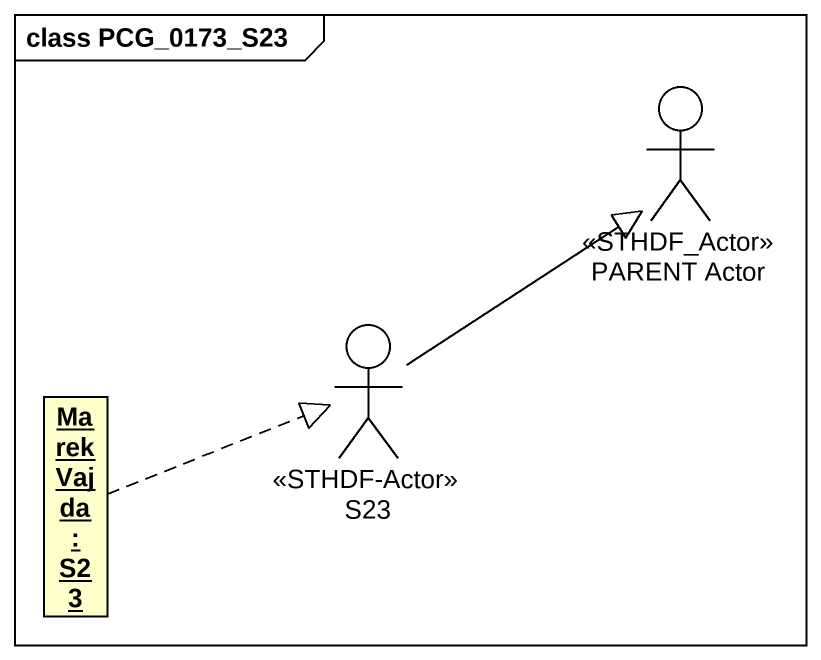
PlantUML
@startuml
mainframe class PCG_0173_S23
allowmixing
hide circle
hide empty members
actor "PARENT Actor" as PARENT_Actor <<STHDF_Actor>>
object "Marek Vajda : S23" as Marek_Vajda
actor S23 <<STHDF-Actor>>
Marek_Vajda .right.|> S23
S23 -up-|> PARENT_Actor
@enduml
